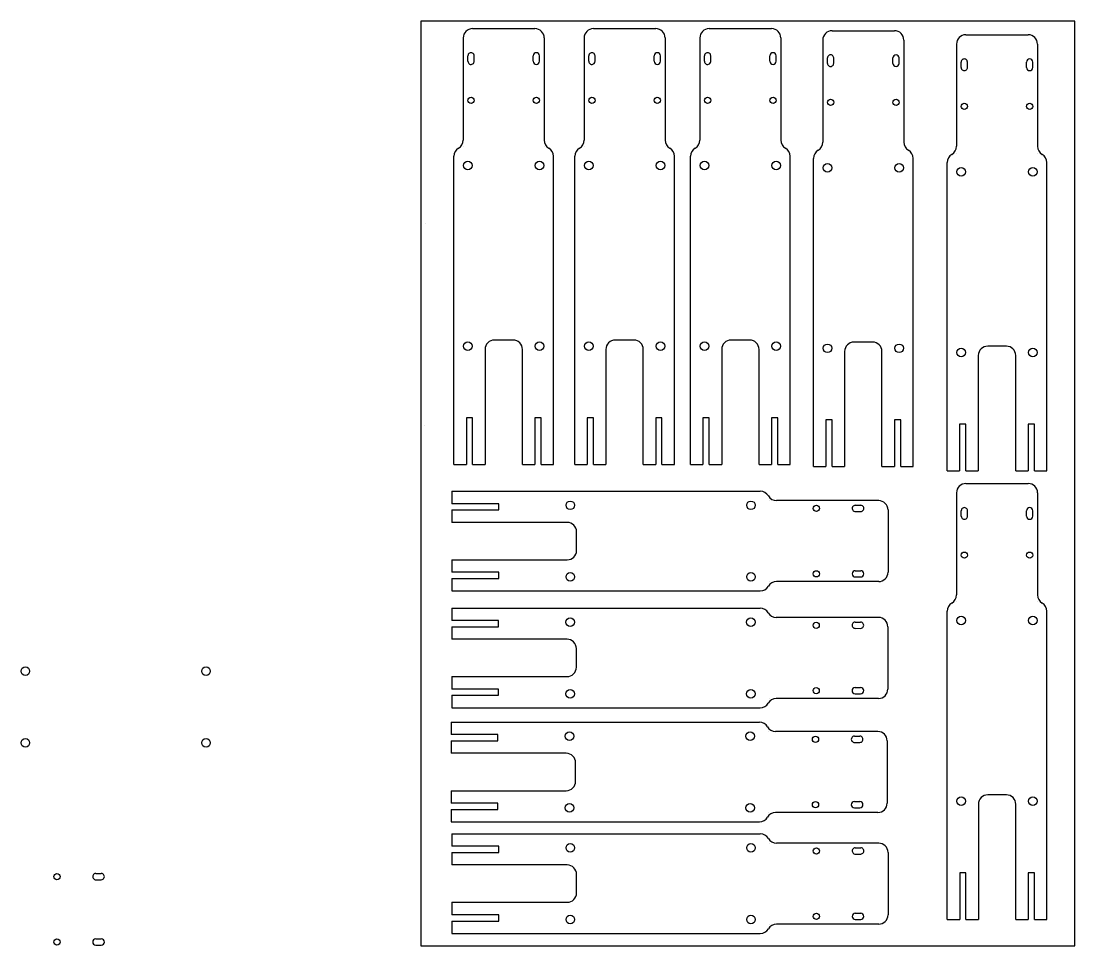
# Model space of a CAD drawing. Header units: millimetres. Extents: x -482 to 210, y -91 to 455.
# Drawn here: x -128.3 to 210, y 0 to 297 of the extents above; entities that cross this region are included whole.
import ezdxf

# ---------------------------------------------------------------- set-up
doc = ezdxf.new("R2010")
doc.units = ezdxf.units.MM
doc.layers.get('0').update_dxf_attribs({"lineweight": 25, "true_color": 0xffffff})

msp = doc.modelspace()

# ---------------------------------------------------------------- linework, layer by layer
for p, q in [((210, 297), (0, 297)), ((0, 297), (0, 0)), ((16.62, 294.58), (36.62, 294.58)), ((55.43, 294.58), (75.43, 294.58)), ((92.59, 294.58), (112.59, 294.58)), ((210, 0), (210, 297)), ((13.62, 291.58), (13.62, 258.77)), ((39.62, 291.58), (39.62, 258.77)), ((52.43, 291.58), (52.43, 258.77)), ((78.43, 291.58), (78.43, 258.77)), ((89.59, 291.58), (89.59, 258.77)), ((115.59, 291.58), (115.59, 258.77)), ((132.06, 293.91), (152.06, 293.91)), ((174.99, 292.6), (194.99, 292.6)), ((129.06, 290.91), (129.06, 258.11)), ((155.06, 290.91), (155.06, 258.11)), ((171.99, 289.6), (171.99, 256.8)), ((197.99, 289.6), (197.99, 256.8)), ((15.12, 284.08), (15.12, 285.83)), ((17.12, 284.16), (17.12, 285.83)), ((36.12, 284.08), (36.12, 285.83)), ((38.12, 284.08), (38.12, 285.83)), ((53.93, 284.08), (53.93, 285.83)), ((55.93, 284.16), (55.93, 285.83)), ((74.93, 284.08), (74.93, 285.83)), ((76.93, 284.08), (76.93, 285.83)), ((91.09, 284.08), (91.09, 285.83)), ((93.08, 284.16), (93.09, 285.83)), ((112.09, 284.08), (112.09, 285.83)), ((114.09, 284.08), (114.09, 285.83)), ((130.56, 283.41), (130.56, 285.16)), ((132.56, 283.5), (132.56, 285.16)), ((151.56, 283.41), (151.56, 285.16)), ((153.56, 283.41), (153.56, 285.16)), ((173.49, 282.1), (173.49, 283.85)), ((175.48, 282.19), (175.49, 283.85)), ((194.49, 282.1), (194.49, 283.85)), ((196.49, 282.1), (196.49, 283.85)), ((13.62, 256.58), (13.62, 256.58)), ((39.62, 256.58), (39.62, 256.58)), ((52.43, 256.58), (52.43, 256.58)), ((78.43, 256.58), (78.43, 256.58)), ((89.59, 256.58), (89.59, 256.58)), ((115.59, 256.58), (115.59, 256.58)), ((129.06, 255.91), (129.06, 255.91)), ((155.06, 255.91), (155.06, 255.91)), ((171.99, 254.6), (171.99, 254.6)), ((197.99, 254.6), (197.99, 254.6)), ((10.62, 154.58), (10.62, 253.58)), ((42.62, 154.58), (42.62, 253.58)), ((49.43, 154.58), (49.43, 253.58)), ((81.43, 154.58), (81.43, 253.58)), ((86.59, 154.58), (86.59, 253.58)), ((118.59, 154.58), (118.59, 253.58)), ((126.06, 153.91), (126.06, 252.91)), ((158.06, 153.91), (158.06, 252.91)), ((168.99, 152.6), (168.99, 251.6)), ((200.99, 152.6), (200.99, 251.6)), ((1.53, 231.9), (1.53, 231.9)), ((29.62, 194.58), (23.62, 194.58)), ((68.43, 194.58), (62.43, 194.58)), ((105.59, 194.58), (99.59, 194.58)), ((145.06, 193.91), (139.06, 193.91)), ((20.62, 191.58), (20.62, 154.58)), ((32.62, 154.58), (32.62, 191.58)), ((59.43, 191.58), (59.43, 154.58)), ((71.43, 154.58), (71.43, 191.58)), ((96.59, 191.58), (96.59, 154.58)), ((108.59, 154.58), (108.59, 191.58)), ((136.06, 190.91), (136.06, 153.91)), ((148.06, 153.91), (148.06, 190.91)), ((178.99, 189.6), (178.99, 152.6)), ((187.99, 192.6), (181.99, 192.6)), ((190.99, 152.6), (190.99, 189.6)), ((16.62, 169.58), (14.62, 169.58)), ((14.62, 169.58), (14.62, 154.58)), ((16.62, 154.58), (16.62, 169.58)), ((38.62, 169.58), (36.62, 169.58)), ((36.62, 169.58), (36.62, 154.58)), ((38.62, 154.58), (38.62, 169.58)), ((55.43, 169.58), (53.43, 169.58)), ((53.43, 169.58), (53.43, 154.58)), ((55.43, 154.58), (55.43, 169.58)), ((77.43, 169.58), (75.43, 169.58)), ((75.43, 169.58), (75.43, 154.58)), ((77.43, 154.58), (77.43, 169.58)), ((92.59, 169.58), (90.59, 169.58)), ((90.59, 169.58), (90.59, 154.58)), ((92.59, 154.58), (92.59, 169.58)), ((114.59, 169.58), (112.59, 169.58)), ((112.59, 169.58), (112.59, 154.58)), ((114.59, 154.58), (114.59, 169.58)), ((1.05, 167.12), (1.05, 167.12)), ((132.06, 168.91), (130.06, 168.91)), ((130.06, 168.91), (130.06, 153.91)), ((132.06, 153.91), (132.06, 168.91)), ((154.06, 168.91), (152.06, 168.91)), ((152.06, 168.91), (152.06, 153.91)), ((154.06, 153.91), (154.06, 168.91)), ((174.99, 167.6), (172.99, 167.6)), ((172.99, 167.6), (172.99, 152.6)), ((174.99, 152.6), (174.99, 167.6)), ((196.99, 167.6), (194.99, 167.6)), ((194.99, 167.6), (194.99, 152.6)), ((196.99, 152.6), (196.99, 167.6)), ((10.62, 154.58), (14.62, 154.58)), ((16.62, 154.58), (20.62, 154.58)), ((32.62, 154.58), (36.62, 154.58)), ((38.62, 154.58), (42.62, 154.58)), ((49.43, 154.58), (53.43, 154.58)), ((55.43, 154.58), (59.43, 154.58)), ((71.43, 154.58), (75.43, 154.58)), ((77.43, 154.58), (81.43, 154.58)), ((86.59, 154.58), (90.59, 154.58)), ((92.59, 154.58), (96.59, 154.58)), ((108.59, 154.58), (112.59, 154.58)), ((114.59, 154.58), (118.59, 154.58)), ((126.06, 153.91), (130.06, 153.91)), ((132.06, 153.91), (136.06, 153.91)), ((148.06, 153.91), (152.06, 153.91)), ((154.06, 153.91), (158.06, 153.91)), ((168.99, 152.6), (172.99, 152.6)), ((174.99, 152.6), (178.99, 152.6)), ((190.99, 152.6), (194.99, 152.6)), ((196.99, 152.6), (200.99, 152.6)), ((10, 146), (109, 146)), ((10, 146), (10, 142)), ((172, 145.5), (172, 112.7)), ((175, 148.5), (195, 148.5)), ((198, 145.5), (198, 112.7)), ((112, 143), (112, 143)), ((147, 143), (114.2, 143)), ((25, 142), (10, 142)), ((10, 140), (25, 140)), ((10, 140), (10, 136)), ((25, 140), (25, 142)), ((139.5, 141.5), (141.25, 141.5)), ((139.59, 139.5), (141.25, 139.5)), ((150, 140), (150, 120)), ((173.5, 138), (173.5, 139.75)), ((175.5, 138.09), (175.5, 139.75)), ((194.5, 138), (194.5, 139.75)), ((196.5, 138), (196.5, 139.75)), ((47, 136), (10, 136)), ((50, 127), (50, 133)), ((10, 124), (47, 124)), ((10, 124), (10, 120)), ((25, 120), (10, 120)), ((25, 118), (25, 120)), ((139.5, 120.5), (141.25, 120.5)), ((139.5, 118.5), (141.25, 118.5)), ((10, 118), (25, 118)), ((10, 118), (10, 114)), ((112, 117), (112, 117)), ((147, 117), (114.2, 117)), ((10, 114), (109, 114)), ((9.94, 108.48), (108.94, 108.48)), ((9.94, 108.48), (9.94, 104.48)), ((172, 110.5), (172, 110.5)), ((198, 110.5), (198, 110.5)), ((111.94, 105.48), (111.94, 105.48)), ((146.94, 105.48), (114.13, 105.48)), ((169, 8.5), (169, 107.5)), ((201, 8.5), (201, 107.5)), ((24.94, 104.48), (9.94, 104.48)), ((9.94, 102.48), (24.94, 102.48)), ((9.94, 102.48), (9.94, 98.48)), ((24.94, 102.48), (24.94, 104.48)), ((139.44, 103.98), (141.19, 103.98)), ((139.52, 101.99), (141.18, 101.98)), ((149.94, 102.48), (149.94, 82.48)), ((46.94, 98.48), (9.94, 98.48)), ((49.94, 89.48), (49.94, 95.48)), ((9.94, 86.48), (46.94, 86.48)), ((9.94, 86.48), (9.94, 82.48)), ((24.94, 82.48), (9.94, 82.48)), ((24.94, 80.48), (24.94, 82.48)), ((139.44, 82.98), (141.19, 82.98)), ((9.94, 80.48), (24.94, 80.48)), ((9.94, 80.48), (9.94, 76.48)), ((111.94, 79.48), (111.94, 79.48)), ((146.94, 79.48), (114.13, 79.48)), ((139.44, 80.98), (141.19, 80.98)), ((9.94, 76.48), (108.94, 76.48)), ((9.71, 71.85), (108.71, 71.85)), ((9.71, 71.85), (9.71, 67.85)), ((24.71, 67.85), (9.71, 67.85)), ((24.71, 65.85), (24.71, 67.85)), ((111.71, 68.85), (111.71, 68.85)), ((146.71, 68.85), (113.9, 68.85)), ((9.71, 65.85), (24.71, 65.85)), ((9.71, 65.85), (9.71, 61.85)), ((139.21, 67.35), (140.96, 67.35)), ((139.29, 65.36), (140.95, 65.35)), ((149.71, 65.85), (149.71, 45.85)), ((46.71, 61.85), (9.71, 61.85)), ((49.71, 52.85), (49.71, 58.85)), ((9.71, 49.85), (46.71, 49.85)), ((9.71, 49.85), (9.71, 45.85)), ((188, 48.5), (182, 48.5)), ((24.71, 45.85), (9.71, 45.85)), ((24.71, 43.85), (24.71, 45.85)), ((139.21, 46.35), (140.96, 46.35)), ((139.21, 44.35), (140.96, 44.35)), ((179, 45.5), (179, 8.5)), ((191, 8.5), (191, 45.5)), ((9.71, 43.85), (24.71, 43.85)), ((9.71, 43.85), (9.71, 39.85)), ((111.71, 42.85), (111.71, 42.85)), ((146.71, 42.85), (113.9, 42.85)), ((9.71, 39.85), (108.71, 39.85)), ((10, 36), (109, 36)), ((10, 36), (10, 32)), ((25, 32), (10, 32)), ((25, 30), (25, 32)), ((112, 33), (112, 33)), ((147, 33), (114.2, 33)), ((139.5, 31.5), (141.25, 31.5)), ((10, 30), (25, 30)), ((10, 30), (10, 26)), ((139.59, 29.5), (141.25, 29.5)), ((150, 30), (150, 10)), ((47, 26), (10, 26)), ((-104.33, 23.26), (-102.58, 23.26)), ((-104.24, 21.27), (-102.58, 21.26)), ((50, 17), (50, 23)), ((175, 23.5), (173, 23.5)), ((173, 23.5), (173, 8.5)), ((175, 8.5), (175, 23.5)), ((197, 23.5), (195, 23.5)), ((195, 23.5), (195, 8.5)), ((197, 8.5), (197, 23.5)), ((10, 14), (47, 14)), ((10, 14), (10, 10)), ((139.5, 10.5), (141.25, 10.5)), ((25, 10), (10, 10)), ((10, 8), (25, 8)), ((10, 8), (10, 4)), ((25, 8), (25, 10)), ((112, 7), (112, 7)), ((147, 7), (114.2, 7)), ((139.5, 8.5), (141.25, 8.5)), ((169, 8.5), (173, 8.5)), ((175, 8.5), (179, 8.5)), ((191, 8.5), (195, 8.5)), ((197, 8.5), (201, 8.5)), ((10, 4), (109, 4)), ((-104.33, 2.26), (-102.58, 2.26)), ((-104.33, 0.26), (-102.58, 0.26)), ((0, 0), (210, 0))]:
    msp.add_line(p, q)
for centre, radius in [((16.12, 271.58), 1), ((37.12, 271.58), 1), ((54.93, 271.58), 1), ((75.93, 271.58), 1), ((92.09, 271.58), 1), ((113.09, 271.58), 1), ((131.56, 270.91), 1), ((152.56, 270.91), 1), ((174.49, 269.6), 1), ((195.49, 269.6), 1), ((15.12, 250.58), 1.38), ((38.12, 250.58), 1.38), ((53.93, 250.58), 1.38), ((76.93, 250.58), 1.38), ((91.09, 250.58), 1.38), ((114.09, 250.58), 1.38), ((130.56, 249.91), 1.38), ((153.56, 249.91), 1.38), ((173.49, 248.6), 1.38), ((196.49, 248.6), 1.38), ((15.12, 192.58), 1.38), ((38.12, 192.58), 1.38), ((53.93, 192.58), 1.38), ((76.93, 192.58), 1.38), ((91.09, 192.58), 1.38), ((114.09, 192.58), 1.38), ((130.56, 191.91), 1.38), ((153.56, 191.91), 1.38), ((173.49, 190.6), 1.38), ((196.49, 190.6), 1.38), ((48, 141.5), 1.38), ((106, 141.5), 1.38), ((127, 140.5), 1), ((174.5, 125.5), 1), ((195.5, 125.5), 1), ((48, 118.5), 1.38), ((106, 118.5), 1.38), ((127, 119.5), 1), ((47.94, 103.98), 1.38), ((105.94, 103.98), 1.38), ((173.5, 104.5), 1.38), ((196.5, 104.5), 1.38), ((126.94, 102.98), 1), ((-126.96, 88.24), 1.38), ((-68.96, 88.24), 1.38), ((47.94, 80.98), 1.38), ((105.94, 80.98), 1.38), ((126.94, 81.98), 1), ((47.71, 67.35), 1.38), ((105.71, 67.35), 1.38), ((-126.96, 65.24), 1.38), ((-68.96, 65.24), 1.38), ((126.71, 66.35), 1), ((173.5, 46.5), 1.38), ((196.5, 46.5), 1.38), ((47.71, 44.35), 1.38), ((105.71, 44.35), 1.38), ((126.71, 45.35), 1), ((48, 31.5), 1.38), ((106, 31.5), 1.38), ((127, 30.5), 1), ((-116.83, 22.26), 1), ((127, 9.5), 1), ((48, 8.5), 1.38), ((106, 8.5), 1.38), ((-116.83, 1.26), 1)]:
    msp.add_circle(centre, radius)
for centre, radius, start, end in [((16.62, 291.58), 3, 90, 180), ((36.62, 291.58), 3, 0, 90), ((55.43, 291.58), 3, 90, 180), ((75.43, 291.58), 3, 0, 90), ((92.59, 291.58), 3, 90, 180), ((112.59, 291.58), 3, 0, 90), ((132.06, 290.91), 3, 90, 180), ((152.06, 290.91), 3, 0, 90), ((174.99, 289.6), 3, 90, 180), ((194.99, 289.6), 3, 0, 90), ((16.12, 285.83), 1, 359.8688, 180), ((37.12, 285.83), 1, 0, 180), ((54.93, 285.83), 1, 359.8688, 180), ((75.93, 285.83), 1, 0, 180), ((92.09, 285.83), 1, 359.8688, 180), ((113.09, 285.83), 1, 0, 180), ((131.56, 285.16), 1, 359.8688, 180), ((152.56, 285.16), 1, 0, 180), ((174.49, 283.85), 1, 359.8688, 180), ((195.49, 283.85), 1, 0, 180), ((16.12, 284.08), 1, 180, 5.0006), ((37.12, 284.08), 1, 180, 0), ((54.93, 284.08), 1, 180, 5.0006), ((75.93, 284.08), 1, 180, 0), ((92.09, 284.08), 1, 180, 5.0006), ((113.09, 284.08), 1, 180, 0), ((131.56, 283.41), 1, 180, 5.0006), ((152.56, 283.41), 1, 180, 0), ((174.49, 282.1), 1, 180, 5.0006), ((195.49, 282.1), 1, 180, 0), ((10.62, 258.77), 3, 300, 0), ((42.62, 258.77), 3, 180, 240), ((49.43, 258.77), 3, 300, 0), ((81.43, 258.77), 3, 180, 240), ((86.59, 258.77), 3, 300, 0), ((118.59, 258.77), 3, 180, 240), ((126.06, 258.11), 3, 300, 0), ((158.06, 258.11), 3, 180, 240), ((13.62, 253.58), 3, 120, 180), ((39.62, 253.58), 3, 0, 60), ((52.43, 253.58), 3, 120, 180), ((78.43, 253.58), 3, 0, 60), ((89.59, 253.58), 3, 120, 180), ((115.59, 253.58), 3, 0, 60), ((129.06, 252.91), 3, 120, 180), ((155.06, 252.91), 3, 0, 60), ((171.99, 251.6), 3, 120, 180), ((168.99, 256.8), 3, 300, 0), ((200.99, 256.8), 3, 180, 240), ((197.99, 251.6), 3, 0, 60), ((23.62, 191.58), 3, 90, 180), ((29.62, 191.58), 3, 0, 90), ((62.43, 191.58), 3, 90, 180), ((68.43, 191.58), 3, 0, 90), ((99.59, 191.58), 3, 90, 180), ((105.59, 191.58), 3, 0, 90), ((139.06, 190.91), 3, 90, 180), ((145.06, 190.91), 3, 0, 90), ((181.99, 189.6), 3, 90, 180), ((187.99, 189.6), 3, 0, 90), ((109, 143), 3, 30, 90), ((175, 145.5), 3, 90, 180), ((195, 145.5), 3, 0, 90), ((114.2, 146), 3, 210, 270), ((147, 140), 3, 0, 90), ((139.5, 140.5), 1, 90, 275.0006), ((141.25, 140.5), 1, 269.8688, 90), ((174.5, 139.75), 1, 359.8688, 180), ((195.5, 139.75), 1, 0, 180), ((47, 133), 3, 0, 90), ((174.5, 138), 1, 180, 5.0006), ((195.5, 138), 1, 180, 0), ((47, 127), 3, 270, 0), ((139.5, 119.5), 1, 90, 270), ((141.25, 119.5), 1, 270, 90), ((147, 120), 3, 270, 360), ((109, 117), 3, 270, 330), ((114.2, 114), 3, 90, 150), ((169, 112.7), 3, 300, 0), ((201, 112.7), 3, 180, 240), ((108.94, 105.48), 3, 30, 90), ((172, 107.5), 3, 120, 180), ((198, 107.5), 3, 0, 60), ((114.13, 108.48), 3, 210, 270), ((146.94, 102.48), 3, 0, 90), ((139.44, 102.98), 1, 90, 275.0006), ((141.19, 102.98), 1, 269.8688, 90), ((46.94, 95.48), 3, 0, 90), ((46.94, 89.48), 3, 270, 0), ((139.44, 81.98), 1, 90, 270), ((141.19, 81.98), 1, 270, 90), ((146.94, 82.48), 3, 270, 360), ((108.94, 79.48), 3, 270, 330), ((114.13, 76.48), 3, 90, 150), ((108.71, 68.85), 3, 30, 90), ((113.9, 71.85), 3, 210, 270), ((146.71, 65.85), 3, 0, 90), ((139.21, 66.35), 1, 90, 275.0006), ((140.96, 66.35), 1, 269.8688, 90), ((46.71, 58.85), 3, 0, 90), ((46.71, 52.85), 3, 270, 0), ((182, 45.5), 3, 90, 180), ((188, 45.5), 3, 0, 90), ((139.21, 45.35), 1, 90, 270), ((140.96, 45.35), 1, 270, 90), ((146.71, 45.85), 3, 270, 360), ((108.71, 42.85), 3, 270, 330), ((113.9, 39.85), 3, 90, 150), ((109, 33), 3, 30, 90), ((114.2, 36), 3, 210, 270), ((139.5, 30.5), 1, 90, 275.0006), ((141.25, 30.5), 1, 269.8688, 90), ((147, 30), 3, 0, 90), ((47, 23), 3, 0, 90), ((-104.33, 22.26), 1, 90, 275.0006), ((-102.58, 22.26), 1, 269.8688, 90), ((47, 17), 3, 270, 0), ((139.5, 9.5), 1, 90, 270), ((141.25, 9.5), 1, 270, 90), ((114.2, 4), 3, 90, 150), ((147, 10), 3, 270, 360), ((109, 7), 3, 270, 330), ((-104.33, 1.26), 1, 90, 270), ((-102.58, 1.26), 1, 270, 90)]:
    msp.add_arc(centre, radius, start, end)

doc.saveas('drawing.dxf')
